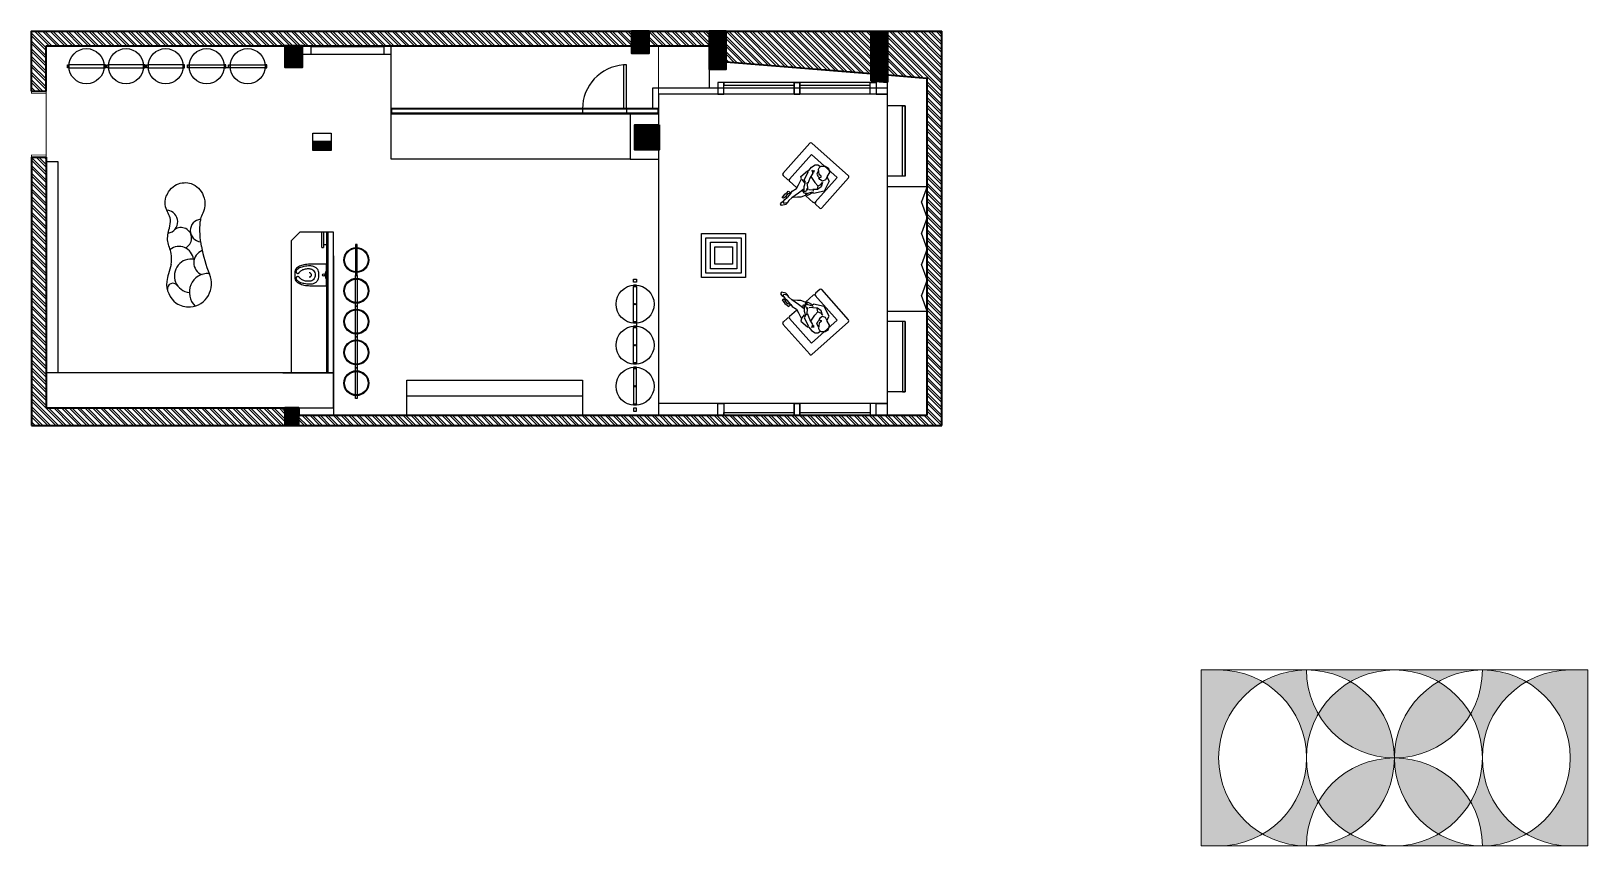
# Model space of a CAD drawing. Header units: inches. Extents: x -109431 to 29005, y -34715 to -1756.
# Drawn here: x -53856 to -52794, y -16635 to -16079 of the extents above; entities that cross this region are included whole.
import ezdxf
from ezdxf.lldxf.tags import DXFTag

# ---------------------------------------------------------------- set-up
doc = ezdxf.new("R2010")
doc.units = ezdxf.units.IN
doc.header["$LTSCALE"] = 0.05
doc.header["$MEASUREMENT"] = 0
for name, color, linetype in [('Column', 6, 'Continuous'), ('Furniture Layout Dotted', 8, 'Continuous'), ('hatchscreen60', 7, 'Continuous')]:
    doc.layers.add(name, color=color, linetype=linetype)
for name, color, linetype, lineweight in [('FURNITURE', 1, 'Continuous', 18), ('hatch', 7, 'Continuous', 25), ('WALL', 7, 'Continuous', 35)]:
    doc.layers.add(name, color=color, linetype=linetype, lineweight=lineweight)
tags = doc.linetypes.add('A2-XREF-115_FURN$0$DASHED', pattern=[0.75, 0.5, -0.25]).pattern_tags.tags
tags[6:7] = [DXFTag(74, 4), DXFTag(75, 0), DXFTag(340, '0'), DXFTag(46, 1.0), DXFTag(50, 0.0), DXFTag(44, 0.0), DXFTag(45, 0.0)]
tags[4:5] = [DXFTag(74, 4), DXFTag(75, 0), DXFTag(340, '0'), DXFTag(46, 1.0), DXFTag(50, 0.0), DXFTag(44, 0.0), DXFTag(45, 0.0)]
pattern_1 = [(315, (-49465.399, 68184.2942), (2.65165043, 2.65165043), []), (315, (-49465.399, 68182.5264), (2.65165043, 2.65165043), [])]
pattern_2 = [(315, (987.26333, -4120.12288), (0.08838834765, 0.08838834765), [])]
pattern_3 = [(315, (-49465.39911, 68184.29421), (0.08838834765, 0.08838834765), [])]

# ---------------------------------------------------------------- blocks, each defined once
blk = doc.blocks.new('atlantis')
at = {"layer": 'Furniture Layout Dotted', "linetype": 'A2-XREF-115_FURN$0$DASHED', "ltscale": 250}
for p, q in [((-54833.2, -15539.9), (-54658.2, -15539.9)), ((-54833.2, -15539.9), (-54670.2, -15539.9)), ((-54670.2, -15539.9), (-54670.2, -15554.4)), ((-54658.2, -15539.9), (-54670.2, -15539.9)), ((-54658.2, -15554.4), (-54658.2, -15539.9)), ((-54658.2, -15539.9), (-54639.2, -15539.9)), ((-54597.7, -15539.9), (-54658.2, -15539.9)), ((-54658.2, -15539.9), (-54658.2, -15545.5)), ((-54602.6, -15540.6), (-54652.6, -15540.6)), ((-54652.6, -15540.6), (-54652.6, -15545.6)), ((-54639.2, -15539.9), (-54597.7, -15539.9)), ((-54602.6, -15545.6), (-54602.6, -15540.6)), ((-54597.7, -15539.9), (-54447.7, -15539.9)), ((-54597.7, -15617.2), (-54597.7, -15539.9)), ((-54597.7, -15545.5), (-54597.7, -15539.9)), ((-54447.7, -15539.9), (-54433.7, -15539.9)), ((-54433.7, -15539.9), (-54433.7, -15544.9)), ((-54421.7, -15544.9), (-54421.7, -15539.9)), ((-54421.7, -15539.9), (-54380.7, -15539.9)), ((-54380.7, -15539.9), (-54380.7, -15555.9)), ((-54818.7, -15554.8), (-54818.7, -15552.8)), ((-54818.7, -15552.8), (-54817.7, -15552.8)), ((-54793.7, -15552.8), (-54817.7, -15552.8)), ((-54817.7, -15552.8), (-54817.7, -15554.8)), ((-54817.7, -15552.8), (-54817.7, -15554.8)), ((-54793.7, -15554.8), (-54793.7, -15552.8)), ((-54792.7, -15552.8), (-54793.7, -15552.8)), ((-54793.7, -15552.8), (-54793.7, -15554.8)), ((-54792.7, -15554.8), (-54792.7, -15552.8)), ((-54791.7, -15554.8), (-54791.7, -15552.8)), ((-54791.7, -15552.8), (-54790.7, -15552.8)), ((-54766.7, -15552.8), (-54790.7, -15552.8)), ((-54790.7, -15552.8), (-54790.7, -15554.8)), ((-54790.7, -15552.8), (-54790.7, -15554.8)), ((-54766.7, -15554.8), (-54766.7, -15552.8)), ((-54765.7, -15552.8), (-54766.7, -15552.8)), ((-54766.7, -15552.8), (-54766.7, -15554.8)), ((-54765.7, -15554.8), (-54765.7, -15552.8)), ((-54764.7, -15554.8), (-54764.7, -15552.8)), ((-54764.7, -15552.8), (-54763.7, -15552.8)), ((-54739.7, -15552.8), (-54763.7, -15552.8)), ((-54763.7, -15552.8), (-54763.7, -15554.8)), ((-54763.7, -15552.8), (-54763.7, -15554.8)), ((-54739.7, -15554.8), (-54739.7, -15552.8)), ((-54738.7, -15552.8), (-54739.7, -15552.8)), ((-54739.7, -15552.8), (-54739.7, -15554.8)), ((-54738.7, -15554.8), (-54738.7, -15552.8)), ((-54736.7, -15554.8), (-54736.7, -15552.8)), ((-54736.7, -15552.8), (-54735.7, -15552.8)), ((-54735.7, -15554.8), (-54735.7, -15552.8)), ((-54735.7, -15552.8), (-54711.7, -15552.8)), ((-54735.7, -15552.8), (-54735.7, -15554.8)), ((-54711.7, -15552.8), (-54711.7, -15554.8)), ((-54710.7, -15552.8), (-54711.7, -15552.8)), ((-54711.7, -15552.8), (-54711.7, -15554.8)), ((-54710.7, -15554.8), (-54710.7, -15552.8)), ((-54708.7, -15554.8), (-54708.7, -15552.8)), ((-54708.7, -15552.8), (-54707.7, -15552.8)), ((-54707.7, -15554.8), (-54707.7, -15552.8)), ((-54707.7, -15552.8), (-54683.7, -15552.8)), ((-54707.7, -15552.8), (-54707.7, -15554.8)), ((-54683.7, -15552.8), (-54683.7, -15554.8)), ((-54682.7, -15552.8), (-54683.7, -15552.8)), ((-54683.7, -15552.8), (-54683.7, -15554.8)), ((-54682.7, -15554.8), (-54682.7, -15552.8)), ((-54658.2, -15545.5), (-54597.7, -15545.5)), ((-54652.6, -15545.6), (-54602.6, -15545.6)), ((-54437.2, -15552.9), (-54439.2, -15552.9)), ((-54439.2, -15552.9), (-54439.2, -15582.9)), ((-54437.2, -15582.9), (-54437.2, -15552.9)), ((-54433.7, -15544.9), (-54421.7, -15544.9)), ((-54369.2, -15555.9), (-54369.2, -15550.9)), ((-54369.2, -15550.9), (-54369.2, -15550.9)), ((-54369.2, -15550.9), (-54270.4, -15558.8)), ((-54817.7, -15554.8), (-54818.7, -15554.8)), ((-54817.7, -15554.8), (-54793.7, -15554.8)), ((-54793.7, -15554.8), (-54792.7, -15554.8)), ((-54790.7, -15554.8), (-54791.7, -15554.8)), ((-54790.7, -15554.8), (-54766.7, -15554.8)), ((-54766.7, -15554.8), (-54765.7, -15554.8)), ((-54763.7, -15554.8), (-54764.7, -15554.8)), ((-54763.7, -15554.8), (-54739.7, -15554.8)), ((-54739.7, -15554.8), (-54738.7, -15554.8)), ((-54735.7, -15554.8), (-54736.7, -15554.8)), ((-54711.7, -15554.8), (-54735.7, -15554.8)), ((-54711.7, -15554.8), (-54710.7, -15554.8)), ((-54708.7, -15554.8), (-54710.7, -15554.8)), ((-54707.7, -15554.8), (-54708.7, -15554.8)), ((-54683.7, -15554.8), (-54707.7, -15554.8)), ((-54683.7, -15554.8), (-54682.7, -15554.8)), ((-54670.2, -15554.4), (-54658.2, -15554.4)), ((-54380.7, -15555.9), (-54369.2, -15555.9)), ((-54380.7, -15555.9), (-54380.7, -15568.8)), ((-54270.4, -15563.8), (-54258.9, -15564.8)), ((-54258.9, -15559.8), (-54231.9, -15561.9)), ((-54231.9, -15791.9), (-54231.9, -15561.9)), ((-54382.6, -15568.8), (-54419.3, -15568.8)), ((-54419.3, -15568.8), (-54419.3, -15582.9)), ((-54382.6, -15572.8), (-54415.3, -15572.8)), ((-54415.3, -15572.8), (-54415.3, -15586.2)), ((-54259, -15568.8), (-54382.6, -15568.8)), ((-54259, -15572.8), (-54382.6, -15572.8)), ((-54370.8, -15564.8), (-54374.8, -15564.8)), ((-54374.8, -15564.8), (-54374.8, -15572.8)), ((-54374.8, -15572.8), (-54370.8, -15572.8)), ((-54322.8, -15564.8), (-54370.8, -15564.8)), ((-54370.8, -15564.8), (-54370.8, -15566.8)), ((-54370.8, -15572.8), (-54370.8, -15564.8)), ((-54370.8, -15566.8), (-54322.8, -15566.8)), ((-54318.8, -15564.8), (-54322.8, -15564.8)), ((-54322.8, -15564.8), (-54322.8, -15572.8)), ((-54322.8, -15566.8), (-54322.8, -15564.8)), ((-54322.8, -15564.8), (-54318.8, -15564.8)), ((-54322.8, -15572.8), (-54322.8, -15564.8)), ((-54322.8, -15572.8), (-54318.8, -15572.8)), ((-54318.8, -15572.8), (-54322.8, -15572.8)), ((-54270.8, -15564.8), (-54318.8, -15564.8)), ((-54318.8, -15564.8), (-54318.8, -15566.8)), ((-54318.8, -15572.8), (-54318.8, -15564.8)), ((-54318.8, -15564.8), (-54318.8, -15572.8)), ((-54318.8, -15566.8), (-54270.8, -15566.8)), ((-54270.8, -15566.8), (-54270.8, -15564.8)), ((-54270.8, -15564.8), (-54266.8, -15564.8)), ((-54270.8, -15572.8), (-54270.8, -15564.8)), ((-54266.8, -15572.8), (-54270.8, -15572.8)), ((-54266.8, -15564.8), (-54266.8, -15572.8)), ((-54266.8, -15572.8), (-54259, -15572.8)), ((-54259, -15791.9), (-54259, -15564.8)), ((-54419.3, -15582.9), (-54597.7, -15582.9)), ((-54597.7, -15582.9), (-54597.7, -15585.9)), ((-54467.2, -15582.9), (-54467.2, -15585.9)), ((-54437.2, -15582.9), (-54437.2, -15585.9)), ((-54415.3, -15585.9), (-54415.3, -15582.9)), ((-54246.9, -15580.8), (-54259, -15580.8)), ((-54248.9, -15628.8), (-54248.9, -15580.8)), ((-54248.9, -15580.8), (-54246.9, -15580.8)), ((-54246.9, -15580.8), (-54246.9, -15628.8)), ((-54246.9, -15628.8), (-54246.9, -15580.8)), ((-54597.7, -15585.9), (-54415.3, -15585.9)), ((-54597.7, -15586.2), (-54434.7, -15586.2)), ((-54597.7, -15617.2), (-54597.7, -15586.2)), ((-54434.7, -15586.2), (-54434.7, -15617.2)), ((-54434.7, -15586.2), (-54415.3, -15586.2)), ((-54431.5, -15610.9), (-54431.5, -15593.9)), ((-54431.5, -15593.9), (-54415, -15593.9)), ((-54415.3, -15586.2), (-54415.3, -15791.9)), ((-54415, -15593.9), (-54415, -15610.9)), ((-54651.2, -15599.5), (-54638.7, -15599.5)), ((-54651.2, -15611.3), (-54651.2, -15599.5)), ((-54638.7, -15599.5), (-54638.7, -15611.3)), ((-54330.4, -15627), (-54312.1, -15606.4)), ((-54310.7, -15606.3), (-54285.7, -15628.5)), ((-54638.7, -15611.3), (-54651.2, -15611.3)), ((-54434.7, -15617.2), (-54597.7, -15617.2)), ((-54434.7, -15617.2), (-54415.3, -15617.2)), ((-54415, -15610.9), (-54431.5, -15610.9)), ((-54310.9, -15614), (-54326, -15630.9)), ((-54310.9, -15614), (-54325.9, -15630.9)), ((-54293.3, -15629.7), (-54310.9, -15614)), ((-54293.3, -15629.7), (-54310.9, -15614)), ((-54833.2, -15762.9), (-54833.2, -15618.9)), ((-54833.2, -15618.9), (-54825.2, -15618.9)), ((-54825.2, -15618.9), (-54825.2, -15762.9)), ((-54327.3, -15631), (-54330.3, -15628.4)), ((-54325.9, -15632.3), (-54321.2, -15636.5)), ((-54308.3, -15646.6), (-54293.3, -15629.7)), ((-54308.3, -15646.6), (-54293.3, -15629.7)), ((-54285.6, -15629.9), (-54303.8, -15650.5)), ((-54246.9, -15628.8), (-54258.9, -15628.8)), ((-54258.9, -15635.8), (-54231.9, -15635.8)), ((-54246.9, -15628.8), (-54248.9, -15628.8)), ((-54231.9, -15635.8), (-54235.9, -15646.4)), ((-54231.9, -15635.8), (-54231.9, -15720.9)), ((-54314.7, -15642.2), (-54309.7, -15646.7)), ((-54305.2, -15650.6), (-54308.2, -15648)), ((-54231.9, -15657.1), (-54235.9, -15646.4)), ((-54231.9, -15657.1), (-54235.9, -15667.7)), ((-54666, -15672.9), (-54660, -15666.9)), ((-54641, -15666.9), (-54660, -15666.9)), ((-54645, -15677.5), (-54645, -15666.9)), ((-54644, -15666.9), (-54644, -15677.5)), ((-54642, -15666.9), (-54642, -15762.9)), ((-54641, -15666.9), (-54641, -15762.9)), ((-54637, -15666.9), (-54641, -15666.9)), ((-54641, -15666.9), (-54641, -15678.5)), ((-54637, -15762.9), (-54637, -15666.9)), ((-54385.9, -15667.9), (-54355.9, -15667.9)), ((-54385.9, -15697.9), (-54385.9, -15667.9)), ((-54355.9, -15667.9), (-54355.9, -15697.9)), ((-54231.9, -15678.3), (-54235.9, -15667.7)), ((-54666, -15672.9), (-54666, -15751.2)), ((-54666, -15672.9), (-54666, -15762.9)), ((-54645, -15677.5), (-54644, -15677.5)), ((-54644, -15675.5), (-54642, -15675.5)), ((-54642, -15676.2), (-54642, -15716.2)), ((-54622, -15675.5), (-54622, -15696.5)), ((-54621, -15675.5), (-54622, -15675.5)), ((-54621, -15696.5), (-54621, -15675.5)), ((-54382.9, -15670.9), (-54358.9, -15670.9)), ((-54382.9, -15694.9), (-54382.9, -15670.9)), ((-54379.9, -15673.9), (-54361.9, -15673.9)), ((-54379.9, -15691.9), (-54379.9, -15673.9)), ((-54376.9, -15688.9), (-54376.9, -15676.9)), ((-54376.9, -15676.9), (-54364.9, -15676.9)), ((-54376.9, -15676.9), (-54364.9, -15676.9)), ((-54376.9, -15688.9), (-54376.9, -15676.9)), ((-54364.9, -15676.9), (-54364.9, -15688.9)), ((-54364.9, -15676.9), (-54364.9, -15688.9)), ((-54361.9, -15673.9), (-54361.9, -15691.9)), ((-54358.9, -15670.9), (-54358.9, -15694.9)), ((-54231.9, -15678.3), (-54235.9, -15689)), ((-54637, -15683.2), (-54637, -15779.2)), ((-54364.9, -15688.9), (-54376.9, -15688.9)), ((-54364.9, -15688.9), (-54376.9, -15688.9)), ((-54231.9, -15699.6), (-54235.9, -15689)), ((-54622, -15696.5), (-54621, -15696.5)), ((-54622, -15717.5), (-54622, -15696.5)), ((-54622, -15696.5), (-54621, -15696.5)), ((-54621, -15696.5), (-54621, -15717.5)), ((-54432.3, -15701.1), (-54432.3, -15699.1)), ((-54432.3, -15699.1), (-54430.3, -15699.1)), ((-54430.3, -15701.1), (-54432.3, -15701.1)), ((-54430.3, -15699.1), (-54430.3, -15701.1)), ((-54355.9, -15697.9), (-54385.9, -15697.9)), ((-54358.9, -15694.9), (-54382.9, -15694.9)), ((-54361.9, -15691.9), (-54379.9, -15691.9)), ((-54231.9, -15699.6), (-54235.9, -15710.2)), ((-54430.3, -15703.1), (-54432.3, -15703.1)), ((-54432.3, -15703.1), (-54432.3, -15704.1)), ((-54432.3, -15728.1), (-54432.3, -15704.1)), ((-54432.3, -15704.1), (-54430.3, -15704.1)), ((-54432.3, -15704.1), (-54430.3, -15704.1)), ((-54430.3, -15704.1), (-54430.3, -15703.1)), ((-54430.3, -15704.1), (-54430.3, -15728.1)), ((-54314.7, -15714.5), (-54309.7, -15710)), ((-54308.3, -15710.1), (-54293.3, -15727.1)), ((-54308.3, -15710.1), (-54293.3, -15727.1)), ((-54305.2, -15706.1), (-54308.2, -15708.7)), ((-54285.6, -15726.8), (-54303.8, -15706.2)), ((-54231.9, -15720.9), (-54235.9, -15710.2)), ((-54622, -15738.5), (-54622, -15717.5)), ((-54622, -15717.5), (-54621, -15717.5)), ((-54621, -15717.5), (-54622, -15717.5)), ((-54621, -15717.5), (-54621, -15738.5)), ((-54325.9, -15724.4), (-54321.2, -15720.2)), ((-54258.9, -15720.9), (-54231.9, -15720.9)), ((-54258.9, -15720.9), (-54246.9, -15720.9)), ((-54430.3, -15728.1), (-54432.3, -15728.1)), ((-54432.3, -15729.1), (-54432.3, -15728.1)), ((-54432.3, -15728.1), (-54430.3, -15728.1)), ((-54430.3, -15729.1), (-54432.3, -15729.1)), ((-54430.3, -15731.1), (-54432.3, -15731.1)), ((-54432.3, -15731.1), (-54432.3, -15732.1)), ((-54432.3, -15756.1), (-54432.3, -15732.1)), ((-54432.3, -15732.1), (-54430.3, -15732.1)), ((-54432.3, -15732.1), (-54430.3, -15732.1)), ((-54430.3, -15728.1), (-54430.3, -15729.1)), ((-54430.3, -15729.1), (-54430.3, -15731.1)), ((-54430.3, -15732.1), (-54430.3, -15731.1)), ((-54430.3, -15732.1), (-54430.3, -15756.1)), ((-54330.4, -15729.7), (-54312.1, -15750.3)), ((-54327.3, -15725.7), (-54330.3, -15728.3)), ((-54310.9, -15742.7), (-54326, -15725.8)), ((-54310.9, -15742.7), (-54325.9, -15725.8)), ((-54293.3, -15727.1), (-54310.9, -15742.7)), ((-54293.3, -15727.1), (-54310.9, -15742.7)), ((-54310.7, -15750.4), (-54285.7, -15728.2)), ((-54246.9, -15727.9), (-54258.9, -15727.9)), ((-54246.9, -15727.9), (-54248.9, -15727.9)), ((-54248.9, -15727.9), (-54248.9, -15775.9)), ((-54246.9, -15775.9), (-54246.9, -15727.9)), ((-54246.9, -15727.9), (-54246.9, -15775.9)), ((-54622, -15759.5), (-54622, -15738.5)), ((-54622, -15738.5), (-54621, -15738.5)), ((-54621, -15738.5), (-54622, -15738.5)), ((-54621, -15738.5), (-54621, -15759.5)), ((-54637, -15762.9), (-54833.2, -15762.9)), ((-54833.2, -15762.9), (-54833.2, -15786.9)), ((-54825.2, -15762.9), (-54833.2, -15762.9)), ((-54671.7, -15762.9), (-54637, -15762.9)), ((-54637, -15786.9), (-54637, -15762.9)), ((-54621, -15759.5), (-54622, -15759.5)), ((-54622, -15780.5), (-54622, -15759.5)), ((-54622, -15759.5), (-54621, -15759.5)), ((-54621, -15759.5), (-54621, -15780.5)), ((-54430.3, -15756.1), (-54432.3, -15756.1)), ((-54432.3, -15757.1), (-54432.3, -15756.1)), ((-54432.3, -15756.1), (-54430.3, -15756.1)), ((-54430.3, -15757.1), (-54432.3, -15757.1)), ((-54430.3, -15759.1), (-54432.3, -15759.1)), ((-54432.3, -15759.1), (-54432.3, -15760.1)), ((-54430.3, -15760.1), (-54432.3, -15760.1)), ((-54432.3, -15760.1), (-54432.3, -15784.1)), ((-54432.3, -15760.1), (-54430.3, -15760.1)), ((-54430.3, -15756.1), (-54430.3, -15757.1)), ((-54430.3, -15760.1), (-54430.3, -15759.1)), ((-54430.3, -15784.1), (-54430.3, -15760.1)), ((-54587.1, -15767.9), (-54467.1, -15767.9)), ((-54587.1, -15791.9), (-54587.1, -15767.9)), ((-54467.1, -15767.9), (-54467.1, -15791.9)), ((-54246.9, -15775.9), (-54259, -15775.9)), ((-54248.9, -15775.9), (-54246.9, -15775.9)), ((-54833.2, -15786.9), (-54667.2, -15786.9)), ((-54833.2, -15786.9), (-54637, -15786.9)), ((-54667.2, -15786.9), (-54660.7, -15786.9)), ((-54660.7, -15786.9), (-54660.7, -15791.9)), ((-54637, -15779.2), (-54637, -15791.9)), ((-54621, -15780.5), (-54622, -15780.5)), ((-54467.1, -15778.9), (-54587.1, -15778.9)), ((-54432.3, -15784.1), (-54430.3, -15784.1)), ((-54432.3, -15785.1), (-54432.3, -15784.1)), ((-54432.3, -15784.1), (-54430.3, -15784.1)), ((-54430.3, -15785.1), (-54432.3, -15785.1)), ((-54430.3, -15787.1), (-54432.3, -15787.1)), ((-54432.3, -15787.1), (-54432.3, -15789.1)), ((-54430.3, -15784.1), (-54430.3, -15785.1)), ((-54430.3, -15789.1), (-54430.3, -15787.1)), ((-54259, -15783.9), (-54415.3, -15783.9)), ((-54374.8, -15791.9), (-54374.8, -15783.9)), ((-54374.8, -15783.9), (-54370.8, -15783.9)), ((-54370.8, -15783.9), (-54370.8, -15791.9)), ((-54322.8, -15791.9), (-54322.8, -15783.9)), ((-54322.8, -15783.9), (-54318.8, -15783.9)), ((-54318.8, -15783.9), (-54322.8, -15783.9)), ((-54322.8, -15783.9), (-54322.8, -15791.9)), ((-54318.8, -15783.9), (-54318.8, -15791.9)), ((-54318.8, -15791.9), (-54318.8, -15783.9)), ((-54266.8, -15783.9), (-54270.8, -15783.9)), ((-54270.8, -15783.9), (-54270.8, -15791.9)), ((-54266.8, -15791.9), (-54266.8, -15783.9)), ((-54266.8, -15783.9), (-54259, -15783.9)), ((-54660.7, -15791.9), (-54231.9, -15791.9)), ((-54467.1, -15791.9), (-54587.1, -15791.9)), ((-54432.3, -15789.1), (-54430.3, -15789.1)), ((-54370.8, -15791.9), (-54374.8, -15791.9)), ((-54370.8, -15791.9), (-54370.8, -15789.9)), ((-54370.8, -15789.9), (-54322.8, -15789.9)), ((-54322.8, -15791.9), (-54370.8, -15791.9)), ((-54322.8, -15789.9), (-54322.8, -15791.9)), ((-54318.8, -15791.9), (-54322.8, -15791.9)), ((-54322.8, -15791.9), (-54318.8, -15791.9)), ((-54318.8, -15791.9), (-54318.8, -15789.9)), ((-54318.8, -15789.9), (-54270.8, -15789.9)), ((-54270.8, -15791.9), (-54318.8, -15791.9)), ((-54270.8, -15789.9), (-54270.8, -15791.9)), ((-54270.8, -15791.9), (-54266.8, -15791.9)), ((-54246.9, -15791.9), (-54246.9, -15791.9))]:
    blk.add_line(p, q, dxfattribs=at)
for points in [[(-54327.6, -15643.3), (-54328.9, -15643.2), (-54329.9, -15643.9), (-54330.8, -15643.6), (-54329, -15641), (-54327.5, -15639.9), (-54326.8, -15639), (-54325.8, -15639.5), (-54325.1, -15640.4), (-54324.1, -15639.1), (-54321.2, -15637.1), (-54319.8, -15634.6), (-54317.7, -15630.6), (-54318.2, -15629), (-54313.7, -15625.1), (-54312.7, -15625), (-54310.9, -15622.6), (-54308.4, -15621.1), (-54306.5, -15621), (-54304.7, -15622.2), (-54304.3, -15621.9), (-54301.5, -15621.9), (-54299.4, -15623.3), (-54298.7, -15626.2), (-54300.2, -15628.9), (-54300.1, -15629.8), (-54298.8, -15632.3), (-54302.3, -15639), (-54309.5, -15640.6), (-54309.8, -15639.9), (-54313.6, -15641.9), (-54314, -15641.5), (-54318.2, -15643.1), (-54320.4, -15643.1), (-54323.5, -15643.3), (-54324.3, -15643.5), (-54326.4, -15645.4), (-54327, -15646.4), (-54327.4, -15647.2), (-54328.3, -15648.1), (-54331.4, -15648.7), (-54332.1, -15647.6), (-54331.2, -15646.6), (-54329.9, -15645.9), (-54329.1, -15644.7)], [(-54642.6, -15694.8), (-54642.3, -15694.8), (-54642.3, -15697.3), (-54642.6, -15697.3)], [(-54642.3, -15693.8), (-54642, -15693.8), (-54642, -15698.5), (-54642.3, -15698.5)], [(-54327.6, -15713.4), (-54328.9, -15713.5), (-54329.9, -15712.8), (-54330.8, -15713.1), (-54329, -15715.7), (-54327.5, -15716.8), (-54326.8, -15717.7), (-54325.8, -15717.2), (-54325.1, -15716.3), (-54324.1, -15717.6), (-54321.2, -15719.6), (-54319.8, -15722.1), (-54317.7, -15726.1), (-54318.2, -15727.7), (-54313.7, -15731.6), (-54312.7, -15731.7), (-54310.9, -15734.1), (-54308.4, -15735.6), (-54306.5, -15735.7), (-54304.7, -15734.5), (-54304.3, -15734.8), (-54301.5, -15734.8), (-54299.4, -15733.4), (-54298.7, -15730.5), (-54300.2, -15727.8), (-54300.1, -15726.9), (-54298.8, -15724.4), (-54302.3, -15717.7), (-54309.5, -15716.1), (-54309.8, -15716.8), (-54313.6, -15714.8), (-54314, -15715.2), (-54318.2, -15713.6), (-54320.4, -15713.6), (-54323.5, -15713.4), (-54324.3, -15713.2), (-54326.4, -15711.3), (-54327, -15710.3), (-54327.4, -15709.5), (-54328.3, -15708.6), (-54331.4, -15708), (-54332.1, -15709.1), (-54331.2, -15710.1), (-54329.9, -15710.8), (-54329.1, -15712)]]:
    blk.add_lwpolyline(points, close=True, dxfattribs=at)
for points in [[(-54309.2, -15624.6), (-54309.4, -15626.1), (-54310.6, -15624.7), (-54310, -15626.8), (-54312.1, -15630.2), (-54313.4, -15633.7), (-54314, -15633.4), (-54313.4, -15638.1), (-54313.7, -15638.4), (-54313.9, -15637.1), (-54315.1, -15639.5), (-54315.8, -15639.2), (-54315.8, -15635.9), (-54315.1, -15632.9), (-54315.9, -15631.3), (-54312.9, -15625.6)], [(-54306.2, -15624.9), (-54307.3, -15627.4), (-54306.3, -15629), (-54305.6, -15629.7)], [(-54300.1, -15629.2), (-54301.3, -15631.4), (-54303.5, -15632.1), (-54305.3, -15631.1), (-54306, -15629.9), (-54304.4, -15629.4), (-54304.4, -15628.8), (-54305.7, -15627.6), (-54306, -15625.7), (-54306.2, -15624.1), (-54305.7, -15623.1), (-54305, -15622.4)], [(-54315.9, -15637.5), (-54319.8, -15640.3), (-54324.3, -15643.5)], [(-54317.5, -15631), (-54315.6, -15633.3)], [(-54317, -15638.5), (-54316.8, -15639.3), (-54316.2, -15640.2), (-54315.1, -15640.3), (-54314.3, -15640.1), (-54314.9, -15641), (-54314.7, -15641.4), (-54313.3, -15640.4), (-54310.1, -15639.5)], [(-54310, -15638.4), (-54312.4, -15638.1)], [(-54311.3, -15629.1), (-54308.6, -15633.1), (-54306.5, -15635.4), (-54304.8, -15634.6), (-54303.4, -15633.1), (-54304.2, -15636.1), (-54306.9, -15637.8), (-54310, -15638), (-54309.8, -15639.1)], [(-54306.5, -15635.4), (-54307, -15637.6)], [(-54329.9, -15646.2), (-54330.1, -15647), (-54329.7, -15647.3), (-54328.6, -15647.1), (-54326.9, -15646.5)], [(-54325.7, -15640.3), (-54327.3, -15641), (-54328.9, -15642.9)], [(-54325.1, -15640.4), (-54327.6, -15643.3)], [(-54329.9, -15710.5), (-54330.1, -15709.7), (-54329.7, -15709.4), (-54328.6, -15709.6), (-54326.9, -15710.2)], [(-54325.7, -15716.4), (-54327.3, -15715.7), (-54328.9, -15713.8)], [(-54325.1, -15716.3), (-54327.6, -15713.4)], [(-54315.9, -15719.2), (-54319.8, -15716.4), (-54324.3, -15713.2)], [(-54317.5, -15725.7), (-54315.6, -15723.4)], [(-54317, -15718.2), (-54316.8, -15717.4), (-54316.2, -15716.5), (-54315.1, -15716.4), (-54314.3, -15716.6), (-54314.9, -15715.7), (-54314.7, -15715.3), (-54313.3, -15716.3), (-54310.1, -15717.2)], [(-54309.2, -15732.1), (-54309.4, -15730.6), (-54310.6, -15732), (-54310, -15729.9), (-54312.1, -15726.5), (-54313.4, -15723), (-54314, -15723.3), (-54313.4, -15718.6), (-54313.7, -15718.3), (-54313.9, -15719.6), (-54315.1, -15717.2), (-54315.8, -15717.5), (-54315.8, -15720.8), (-54315.1, -15723.8), (-54315.9, -15725.4), (-54312.9, -15731.1)], [(-54310, -15718.3), (-54312.4, -15718.6)], [(-54311.3, -15727.6), (-54308.6, -15723.6), (-54306.5, -15721.3), (-54304.8, -15722.1), (-54303.4, -15723.6), (-54304.2, -15720.6), (-54306.9, -15718.9), (-54310, -15718.7), (-54309.8, -15717.6)], [(-54306.5, -15721.3), (-54307, -15719.1)], [(-54306.2, -15731.8), (-54307.3, -15729.3), (-54306.3, -15727.7), (-54305.6, -15727)], [(-54300.1, -15727.5), (-54301.3, -15725.3), (-54303.5, -15724.6), (-54305.3, -15725.6), (-54306, -15726.8), (-54304.4, -15727.3), (-54304.4, -15727.9), (-54305.7, -15729.1), (-54306, -15731), (-54306.2, -15732.6), (-54305.7, -15733.6), (-54305, -15734.3)]]:
    blk.add_lwpolyline(points, dxfattribs=at)
for points in [[(-54653.2, -15688.9, 0.049648), (-54657.3, -15689.3, 0.06346), (-54660.4, -15690.3, 0.103485), (-54662.8, -15692.2, 0.178458), (-54663.4, -15693.8), (-54663.4, -15698.5, 0.178458), (-54662.8, -15700.2, 0.103485), (-54660.4, -15702, 0.06346), (-54657.3, -15703.1, 0.049648), (-54653.2, -15703.5), (-54642, -15703.5), (-54642, -15688.9)], [(-54662.5, -15699.2, 0.103485), (-54660.3, -15700.9, 0.06346), (-54657.3, -15701.9, 0.049648), (-54653.2, -15702.3, 0.075858), (-54650.8, -15702, 0.086069), (-54648.9, -15701, 0.105985), (-54647.6, -15699.4, 0.126201), (-54647.2, -15697.8), (-54647.2, -15694.6, 0.126201), (-54647.6, -15692.9, 0.105985), (-54648.9, -15691.4, 0.086069), (-54650.8, -15690.4, 0.075858), (-54653.2, -15690, 0.049648), (-54657.3, -15690.4, 0.06346), (-54660.3, -15691.4, 0.103485), (-54662.5, -15693.2, 0.097511), (-54662.7, -15693.6, 0.09808), (-54662.7, -15694.1, 0.098895), (-54662.5, -15694.6, 0.099479), (-54662.2, -15694.9, 0.099479), (-54661.7, -15695.1, 0.098895), (-54661.2, -15695.1, 0.09808), (-54660.8, -15694.9, 0.097511), (-54660.5, -15694.6, -0.102445), (-54659, -15693.1, -0.077884), (-54656.9, -15692.2, -0.065096), (-54654.2, -15691.8, -0.024284), (-54653.2, -15691.9, -0.115331), (-54651.9, -15692.2, -0.103946), (-54650.7, -15693.1, -0.091071), (-54649.9, -15694.5, -0.083675), (-54649.6, -15696.2, -0.083675), (-54649.9, -15697.8, -0.091071), (-54650.7, -15699.2, -0.103946), (-54651.9, -15700.1, -0.115331), (-54653.2, -15700.5, -0.024284), (-54654.2, -15700.5, -0.065096), (-54656.9, -15700.2, -0.077884), (-54659, -15699.2, -0.102445), (-54660.5, -15697.8, 0.097511), (-54660.8, -15697.5, 0.09808), (-54661.2, -15697.3, 0.098895), (-54661.7, -15697.3, 0.099479), (-54662.2, -15697.5, 0.099479), (-54662.5, -15697.8, 0.098895), (-54662.7, -15698.2, 0.09808), (-54662.7, -15698.7, 0.097511)]]:
    blk.add_lwpolyline(points, format="xyb", close=True, dxfattribs=at)
blk.add_lwpolyline([(-54653.7, -15694.6, -0.111064), (-54653.1, -15694.7, -0.102841), (-54652.7, -15695.1, -0.093011), (-54652.4, -15695.6, -0.087082), (-54652.3, -15696.2, -0.087082), (-54652.4, -15696.8, -0.093011), (-54652.7, -15697.3, -0.102841), (-54653.1, -15697.6, -0.111064), (-54653.7, -15697.8, -0.111064)], format="xyb", dxfattribs=at)
for centre, radius in [((-54805.7, -15553.8), 12), ((-54778.7, -15553.8), 12), ((-54751.7, -15553.8), 12), ((-54723.7, -15553.8), 12), ((-54695.7, -15553.8), 12), ((-54621.5, -15686), 8.5), ((-54621.5, -15686), 8), ((-54643.9, -15696.2), 0.793), ((-54621.5, -15707), 8.5), ((-54621.5, -15707), 8), ((-54431.3, -15716.1), 13), ((-54621.5, -15728), 8.5), ((-54621.5, -15728), 8), ((-54431.3, -15716.1), 0.5), ((-54431.3, -15744.1), 13), ((-54621.5, -15749), 8.5), ((-54621.5, -15749), 8), ((-54431.3, -15744.1), 0.5), ((-54621.5, -15770), 8.5), ((-54621.5, -15770), 8), ((-54431.3, -15772.1), 13), ((-54431.3, -15772.1), 0.5)]:
    blk.add_circle(centre, radius, dxfattribs=at)
for centre, radius, start, end in [((-54437.2, -15582.9), 30, 93.8226, 180), ((-54311.4, -15607), 0.984, 48.4607, 138.4607), ((-54329.6, -15627.7), 0.984, 138.4607, 228.4607), ((-54326.7, -15630.3), 0.984, 228.4607, 318.4607), ((-54325.2, -15631.6), 0.984, 138.4607, 228.4607), ((-54286.3, -15629.2), 0.984, 318.4607, 48.4607), ((-54309, -15645.9), 0.984, 228.4607, 318.4607), ((-54307.5, -15647.2), 0.984, 138.4607, 228.4607), ((-54751.4, -15659.9), 7.95, 280.9004, 81.9043), ((-54727.1, -15665.9), 7.74, 95.7679, 264.3278), ((-54670.1, -15665.2), 58.4, 174.7125, 191.5299), ((-54304.6, -15649.9), 0.984, 228.4607, 318.4607), ((-54741.2, -15671.1), 7.26, 294.5039, 127.9735), ((-54742.5, -15686.6), 9.89, 6.9258, 128.0288), ((-54723.8, -15687.8), 8.7, 109.2491, 249.6297), ((-54624.2, -15656.5), 105.1, 191.1726, 201.8579), ((-54679.3, -15713.3), 72.7, 160.5775, 165.7424), ((-54734.2, -15696.8), 11.5, 79.9065, 263.5789), ((-54734.1, -15702.2), 16.9, 175.092, 231.9162), ((-54721.6, -15704.6), 29.6, 161.8653, 172.4077), ((-54746.8, -15705.6), 3.73, 35.2979, 188.7056), ((-54722.5, -15708.1), 13, 87.5445, 225.6658), ((-54736.3, -15702.1), 16, 275.4579, 23.8294), ((-54639.5, -15696.1), 3.3, 157.5212, 202.4788), ((-54309, -15710.8), 0.984, 41.5393, 131.5393), ((-54307.5, -15709.5), 0.984, 131.5393, 221.5393), ((-54304.6, -15706.8), 0.984, 41.5393, 131.5393), ((-54735.7, -15701.7), 16.3, 237.1187, 273.0477), ((-54329.6, -15729), 0.984, 131.5393, 221.5393), ((-54326.7, -15726.4), 0.984, 41.5393, 131.5393), ((-54325.2, -15725.1), 0.984, 131.5393, 221.5393), ((-54286.3, -15727.5), 0.984, 311.5393, 41.5393), ((-54311.4, -15749.7), 0.984, 221.5393, 311.5393)]:
    blk.add_arc(centre, radius, start, end, dxfattribs=at)
for points in [[(-54749.1, -15664.3), (-54748.4, -15658.3), (-54751.7, -15649.8), (-54751.2, -15642.5), (-54749, -15638.6)], [(-54747.8, -15689.1), (-54747.9, -15681.5), (-54750.2, -15673.3), (-54749.1, -15664.3)]]:
    blk.add_spline(points, degree=3, dxfattribs=at)
blk.add_open_spline([(-54749, -15638.6), (-54747.3, -15636.3), (-54742.6, -15633.1), (-54733.1, -15632.6), (-54725.8, -15639.8), (-54724, -15650.9), (-54727.7, -15656.1), (-54728, -15658.8), (-54728.2, -15659.8)], degree=3, knots=[0, 0, 0, 0, 4.727627, 14.588807, 26.1492, 32.715737, 43.306286, 45.304901, 45.304901, 45.304901, 45.304901], dxfattribs=at)

msp = doc.modelspace()

# ---------------------------------------------------------------- hatches: boundary and pattern name
at = {"layer": 'Column', "ltscale": 0.25}
h = msp.add_hatch(dxfattribs=at)
h.set_pattern_fill('ANSI31', color=1, angle=270)
h.set_pattern_definition(pattern_3)
h.paths.add_polyline_path([(-53434.45158, -16094.00604), (-53434.45158, -16079.00604), (-53446.45158, -16079.00604), (-53446.45158, -16094.00604)])
h = msp.add_hatch(dxfattribs=at)
h.set_pattern_fill('ANSI31', color=1, angle=270)
h.set_pattern_definition(pattern_3)
h.paths.add_polyline_path([(-53381.95158, -16105.00604), (-53381.95158, -16079.00604), (-53393.45158, -16079.00604), (-53393.45158, -16105.00604)])
h = msp.add_hatch(dxfattribs=at)
h.set_pattern_fill('ANSI31', color=1, angle=270)
h.set_pattern_definition(pattern_3)
h.paths.add_polyline_path([(-53271.65529, -16113.89206), (-53271.65529, -16079.00604), (-53283.15529, -16079.00604), (-53283.15529, -16112.96557)])
h = msp.add_hatch(dxfattribs=at)
h.set_pattern_fill('ANSI31', color=1, angle=270)
h.set_pattern_definition(pattern_2)
h.paths.add_polyline_path([(-53670.95158, -16103.50604), (-53670.95158, -16089.00604), (-53682.95158, -16089.00604), (-53682.95158, -16103.50604)])
h = msp.add_hatch(dxfattribs=at)
h.set_pattern_fill('ANSI31', color=1, angle=270)
h.set_pattern_definition(pattern_2)
h.paths.add_polyline_path([(-53430.45161, -16160.00604), (-53430.45158, -16153.00604), (-53444.20158, -16153.00604), (-53444.20158, -16160.00604)])
h.paths.add_polyline_path([(-53427.70158, -16160.00604), (-53427.70158, -16153.00604), (-53430.45158, -16153.00604), (-53430.45161, -16160.00604)])
h.paths.add_polyline_path([(-53430.45158, -16153.00604), (-53427.70158, -16153.00604), (-53427.70158, -16143.00604), (-53444.20158, -16143.00604), (-53444.20158, -16153.00604)])
h = msp.add_hatch(dxfattribs=at)
h.set_pattern_fill('ANSI31', color=1, angle=270)
h.set_pattern_definition(pattern_2)
h.paths.add_polyline_path([(-53651.45158, -16159.50604), (-53651.45158, -16154.50604), (-53663.95158, -16154.50604), (-53663.95158, -16159.50604)])
h = msp.add_hatch(dxfattribs=at)
h.set_pattern_fill('ANSI31', color=1, angle=270)
h.set_pattern_definition(pattern_2)
h.paths.add_polyline_path([(-53673.45201, -16348.00604), (-53673.45201, -16336.00604), (-53682.98553, -16336.00604), (-53682.98553, -16348.00604)])
at = {"layer": 'hatch', "ltscale": 0.25}
h = msp.add_hatch(dxfattribs=at)
h.set_pattern_fill('ANSI32', color=8, scale=10, angle=270)
h.set_pattern_definition(pattern_1)
h.paths.add_polyline_path([(-53682.95158, -16089.00604), (-53682.95158, -16079.00604), (-53855.95158, -16079.00604), (-53855.95158, -16120.00604), (-53845.95158, -16120.00604), (-53845.95158, -16089.00604)])
h = msp.add_hatch(dxfattribs=at)
h.set_pattern_fill('ANSI32', color=8, scale=10, angle=270)
h.set_pattern_definition(pattern_1)
h.paths.add_polyline_path([(-53670.95158, -16089.00604), (-53670.95158, -16079.00604), (-53682.95158, -16079.00604), (-53682.95158, -16089.00604)])
h = msp.add_hatch(dxfattribs=at)
h.set_pattern_fill('ANSI32', color=8, scale=10, angle=270)
h.set_pattern_definition(pattern_1)
h.paths.add_polyline_path([(-53244.65529, -16111.06732), (-53244.65529, -16341.06732), (-53673.45201, -16341.00604), (-53673.45201, -16348.00604), (-53234.65529, -16348.00604), (-53234.65529, -16079.00604), (-53417.43282, -16079.00604), (-53417.43282, -16089.00604), (-53393.45158, -16089.00604), (-53381.95158, -16089.00604), (-53381.95158, -16100.00604), (-53283.15529, -16107.96557), (-53271.65529, -16108.89206)])
h.paths.add_polyline_path([(-53272.06973, -16107.86137), (-53272.06973, -16114.95277), (-53263.82689, -16114.95277), (-53263.82689, -16107.86137)], flags=24)
h = msp.add_hatch(dxfattribs=at)
h.set_pattern_fill('ANSI32', color=8, scale=10, angle=270)
h.set_pattern_definition(pattern_1)
h.paths.add_polyline_path([(-53474.74152, -16089.00604), (-53474.74152, -16079.00604), (-53610.45158, -16079.00604), (-53651.95158, -16079.00604), (-53670.95158, -16079.00604), (-53670.95158, -16089.00604), (-53651.95158, -16089.00604), (-53610.45158, -16089.00604)])
h = msp.add_hatch(dxfattribs=at)
h.set_pattern_fill('ANSI32', color=8, scale=10, angle=270)
h.set_pattern_definition(pattern_1)
h.paths.add_polyline_path([(-53434.45158, -16094.00604), (-53434.45158, -16089.00604), (-53417.43282, -16089.00604), (-53417.43282, -16079.00604), (-53474.74152, -16079.00604), (-53474.74152, -16089.00604), (-53460.45158, -16089.00604), (-53446.45158, -16089.00604), (-53446.45158, -16094.00604)])
h = msp.add_hatch(dxfattribs=at)
h.set_pattern_fill('ANSI32', color=8, scale=10, angle=270)
h.set_pattern_definition(pattern_1)
h.paths.add_polyline_path([(-53682.98553, -16348.00604), (-53682.98553, -16336.00604), (-53845.95158, -16336.00604), (-53845.95158, -16165.00604), (-53855.95158, -16165.00604), (-53855.95158, -16348.00604)])
at = {"layer": 'hatchscreen60', "ltscale": 50, "true_color": 0x636466}
h = msp.add_hatch(color=251, dxfattribs=at)
h.dxf.hatch_style = 1
h.paths.add_polyline_path([(-52925.79077, -16574.73761, 0.2679491924), (-52977.7523, -16604.73761, 0.1316524976), (-52955.79077, -16626.69914, 0.2679491924)])
h.paths.add_polyline_path([(-52925.79077, -16574.73761, 0.2679491924), (-52895.79077, -16626.69914, 0.1316524976), (-52873.82925, -16604.73761, 0.2679491924)])
h.paths.add_polyline_path([(-52873.82925, -16544.73761, 0.1316524976), (-52895.79077, -16522.77609, 0.2679491924), (-52925.79077, -16574.73761, 0.2679491924)])
h.paths.add_polyline_path([(-52955.79077, -16522.77609, 0.1316524976), (-52977.7523, -16544.73761, 0.2679491924), (-52925.79077, -16574.73761, 0.2679491924)])
h.paths.add_polyline_path([(-52985.79077, -16514.73761, 0.1315891636), (-53015.77783, -16522.76862, -0.2624582933), (-52985.77783, -16573.49154, -0.1263737319), (-52977.7523, -16544.73761, -0.1316524976)])
h.paths.add_polyline_path([(-52835.79077, -16522.77609, 0.1316524976), (-52865.79077, -16514.73761, -0.1316524976), (-52873.82925, -16544.73761, -0.1316524976), (-52865.79077, -16574.73761, -0.2679491924)])
h.paths.add_polyline_path([(-52865.79077, -16574.73761, -0.1316524976), (-52873.82925, -16604.73761, -0.1316524976), (-52865.79077, -16634.73761, 0.1316524976), (-52835.79077, -16626.69914, -0.2679491924)])
h.paths.add_polyline_path([(-52977.7523, -16604.73761, -0.1263737319), (-52985.77783, -16575.98368, -0.2624582933), (-53015.77783, -16626.70661, 0.1315891636), (-52985.79077, -16634.73761, -0.1316524976)])
h.paths.add_polyline_path([(-53015.77783, -16522.76862, 0.1315891636), (-53045.76489, -16514.73761), (-53057.7907, -16514.73761), (-53057.7907, -16634.73761), (-53045.76489, -16634.73761, 0.1315891636), (-53015.77783, -16626.70661, -0.2680159187), (-53045.79077, -16574.73761, -0.2680159187)])
h.paths.add_polyline_path([(-52793.79085, -16514.73761), (-52805.79077, -16514.73761, 0.1316524976), (-52835.79077, -16522.77609, -0.2679491924), (-52805.79077, -16574.73761, -0.2679491924), (-52835.79077, -16626.69914, 0.1316524976), (-52805.79077, -16634.73761), (-52793.79085, -16634.73761)])
h.paths.add_polyline_path([(-52895.79077, -16626.69914, -0.1316524976), (-52925.79077, -16634.73761), (-52865.79077, -16634.73761, -0.1316524976)])
h.paths.add_polyline_path([(-52865.79077, -16514.73761), (-52925.79077, -16514.73761, -0.1316524976), (-52895.79077, -16522.77609, -0.1316524976)])
h.paths.add_polyline_path([(-52925.79077, -16514.73761), (-52985.79077, -16514.73761, -0.1316524976), (-52955.79077, -16522.77609, -0.1316524976)])
h.paths.add_polyline_path([(-52955.79077, -16626.69914, -0.1316524976), (-52985.79077, -16634.73761), (-52925.79077, -16634.73761, -0.1316524976)])

# ---------------------------------------------------------------- linework, layer by layer
at = {"layer": 'FURNITURE', "ltscale": 50}
for p, q in [((-53845.95158, -16089.00604), (-53682.95158, -16089.00604)), ((-53610.45158, -16135.00604), (-53610.45158, -16089.00604)), ((-53428.01633, -16089.00604), (-53428.01633, -16135.3383)), ((-53845.95158, -16121.50604), (-53845.95158, -16163.50604)), ((-53479.88868, -16132.00604), (-53479.88868, -16135.00604)), ((-53449.88868, -16132.00604), (-53449.88868, -16135.00604)), ((-53447.39513, -16135.3383), (-53428.01633, -16135.3383)), ((-53259.67188, -16341.06518), (-53259.67188, -16341.06732))]:
    msp.add_line(p, q, dxfattribs=at)
at = {"layer": 'FURNITURE', "linetype": 'A2-XREF-115_FURN$0$DASHED', "ltscale": 250}
msp.add_line((-53428.01633, -16135.3383), (-53428.01633, -16341.04111), dxfattribs=at)
at = {"layer": 'FURNITURE', "ltscale": 50, "const_width": 0.5}
for points in [[(-53845.95158, -16121.50604), (-53855.95158, -16121.50604), (-53855.95158, -16120.00604), (-53845.95158, -16120.00604), (-53845.95158, -16121.50604)], [(-53845.95158, -16165.00604), (-53855.95158, -16165.00604), (-53855.95158, -16163.50604), (-53845.95158, -16163.50604), (-53845.95158, -16165.00604)]]:
    msp.add_lwpolyline(points, dxfattribs=at)
at = {"layer": 'FURNITURE', "ltscale": 50}
for points in [[(-53663.95158, -16148.5899), (-53651.45158, -16148.5899), (-53651.45158, -16160.42217), (-53663.95158, -16160.42217)], [(-53057.7907, -16634.73761), (-52793.79085, -16634.73761), (-52793.79085, -16514.73761), (-53057.7907, -16514.73761)]]:
    msp.add_lwpolyline(points, close=True, dxfattribs=at)
for centre in [(-52985.79077, -16574.73761), (-52925.79077, -16574.73761), (-52865.79077, -16574.73761)]:
    msp.add_circle(centre, 60, dxfattribs=at)
for centre, start, end in [((-53045.76489, -16574.73761), 270, 90), ((-52925.79077, -16514.73761), 180, 0), ((-52805.79077, -16574.73761), 90, 270), ((-52925.79077, -16634.73761), 0, 180)]:
    msp.add_arc(centre, 60, start, end, dxfattribs=at)
at = {"layer": 'WALL', "ltscale": 0.25}
for p, q in [((-53845.95158, -16165.00604), (-53845.95158, -16336.00604)), ((-53845.95158, -16336.00604), (-53679.95158, -16336.00604)), ((-53679.95158, -16336.00604), (-53673.45158, -16336.00604)), ((-53673.45158, -16336.00604), (-53673.45158, -16341.00604)), ((-53855.95158, -16348.00604), (-53234.65529, -16348.00604)), ((-53673.45158, -16341.00604), (-53244.65529, -16341.06732))]:
    msp.add_line(p, q, dxfattribs=at)
for points in [[(-53855.95158, -16120.00604), (-53855.95158, -16079.00604), (-53670.95158, -16079.00604)], [(-53670.95158, -16079.00604), (-53651.95158, -16079.00604), (-53610.45158, -16079.00604), (-53234.65529, -16079.00604)], [(-53283.15529, -16079.00604), (-53283.15529, -16112.96557)], [(-53271.65529, -16079.00604), (-53271.65529, -16113.89206)], [(-53234.65529, -16348.00604), (-53234.65529, -16079.00604)], [(-53845.95158, -16120.00604), (-53845.95158, -16089.00604)], [(-53845.95158, -16089.00604), (-53670.95158, -16089.00604)], [(-53670.95158, -16089.00604), (-53651.95158, -16089.00604), (-53610.45158, -16089.00604), (-53460.45158, -16089.00604)], [(-53460.45158, -16089.00604), (-53446.45158, -16089.00604), (-53446.45158, -16094.00604), (-53434.45158, -16094.00604), (-53434.45158, -16089.00604), (-53393.45158, -16089.00604), (-53393.45158, -16105.00604), (-53381.95158, -16105.00604), (-53381.95158, -16100.00604), (-53381.95158, -16100.00604)], [(-53381.95158, -16100.00604), (-53283.15529, -16107.96557)], [(-53283.15529, -16112.96557), (-53271.65529, -16113.89206)], [(-53271.65529, -16108.89206), (-53244.65529, -16111.06732)], [(-53244.65529, -16341.06732), (-53244.65529, -16111.06732)], [(-53855.95158, -16120.00604), (-53845.95158, -16120.00604)], [(-53428.01633, -16132.00604), (-53610.45158, -16132.00604), (-53610.45158, -16135.00604), (-53428.01633, -16135.00604)], [(-53428.01633, -16135.00604), (-53428.01633, -16132.00604)], [(-53427.70158, -16143.00604), (-53427.70158, -16160.00604), (-53444.20158, -16160.00604), (-53444.20158, -16143.00604), (-53427.70158, -16143.00604)], [(-53855.95158, -16165.00604), (-53845.95158, -16165.00604)], [(-53855.95158, -16165.00604), (-53855.95158, -16348.00604)]]:
    msp.add_lwpolyline(points, dxfattribs=at)
for points in [[(-53434.45158, -16094.00604), (-53434.45158, -16079.00604), (-53446.45158, -16079.00604), (-53446.45158, -16094.00604)], [(-53381.95158, -16105.00604), (-53381.95158, -16079.00604), (-53393.45158, -16079.00604), (-53393.45158, -16105.00604)], [(-53682.95158, -16089.00604), (-53682.95158, -16103.50604), (-53670.95158, -16103.50604), (-53670.95158, -16089.00604)], [(-53663.95158, -16154.50604), (-53663.95158, -16159.50604), (-53651.45158, -16159.50604), (-53651.45158, -16154.50604)], [(-53682.98553, -16336.00604), (-53682.98553, -16348.00604), (-53673.45201, -16348.00604), (-53673.45201, -16336.00604)]]:
    msp.add_lwpolyline(points, close=True, dxfattribs=at)

# ---------------------------------------------------------------- block references
at = {"layer": 'FURNITURE'}
msp.add_blockref('atlantis', (987.26333, -549.12611), dxfattribs=at)

doc.saveas('drawing.dxf')
